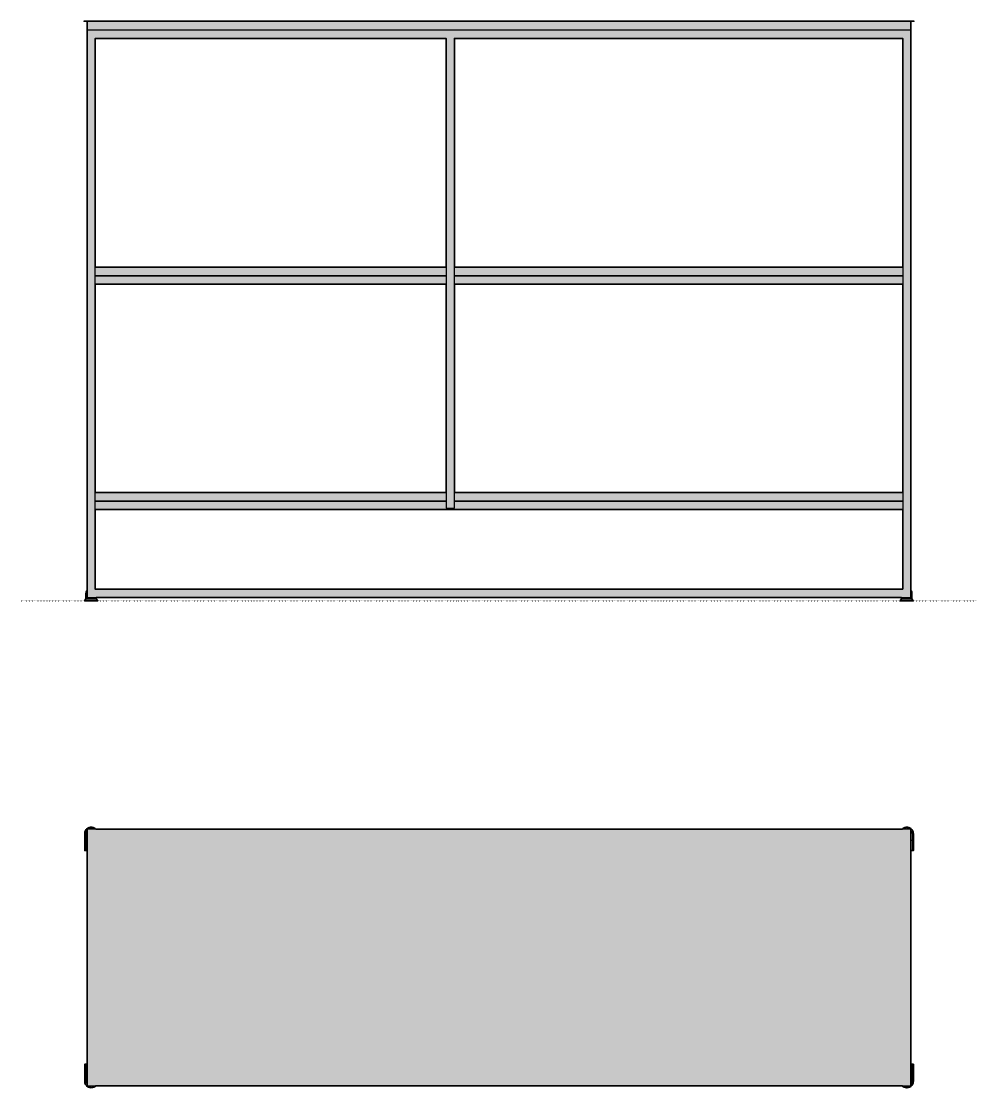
# Model space of a CAD drawing. Header units: millimetres. Extents: x 0 to 2174, y -709 to 844.
# Drawn here: x 0 to 1391, y -709 to 844 of the extents above; entities that cross this region are included whole.
import ezdxf

# ---------------------------------------------------------------- set-up
doc = ezdxf.new("R2010")
doc.units = ezdxf.units.MM
doc.linetypes.add('Dots', pattern=[1, 0, -1])
doc.layers.add('Blocks', color=7, linetype='Continuous')
doc.layers.add('Blocks$Fill', color=7, linetype='Continuous', true_color=0xffffff)
for name, color, linetype, lineweight, true_color in [('Blocks$Inner', 7, 'Continuous', 25, 0x007f00), ('Blocks$Outline', 7, 'Continuous', 35, 0xff3f3f), ('Groud', 7, 'Dots', 25, 0x243775)]:
    doc.layers.add(name, color=color, linetype=linetype, lineweight=lineweight, true_color=true_color)

# ---------------------------------------------------------------- blocks, each defined once
blk = doc.blocks.new('Planner MC500 Top')
at = {"layer": 'Blocks$Fill'}
blk.add_hatch(color=256, dxfattribs=at).paths.add_polyline_path([(1293.1, -160.2), (1293.1, -160.3), (1293.1, -160.3), (1293.2, -160.3), (1293.2, -160.4), (1293.2, -160.4), (1293.3, -160.5), (1293.4, -160.6), (1293.5, -160.7), (1293.6, -160.7), (1293.7, -160.8), (1293.8, -160.9), (1293.9, -161), (1294, -161), (1294.1, -161.1), (1294.2, -161.2), (1294.4, -161.3), (1294.6, -161.4), (1294.8, -161.6), (1295.1, -161.7), (1295.3, -161.8), (1295.5, -161.9), (1295.7, -162), (1296, -162.1), (1296.2, -162.2), (1296.4, -162.3), (1296.6, -162.4), (1296.9, -162.5), (1297.1, -162.5), (1297.4, -162.6), (1297.6, -162.6), (1297.9, -162.7), (1298.1, -162.7), (1298.3, -162.8), (1298.6, -162.8), (1298.8, -162.8), (1299.1, -162.8), (1299.3, -162.8), (1299.6, -162.8), (1299.8, -162.8), (1300.1, -162.8), (1300.3, -162.8), (1300.6, -162.8), (1300.8, -162.8), (1301.1, -162.7), (1301.3, -162.7), (1301.6, -162.6), (1301.8, -162.6), (1302, -162.5), (1302.3, -162.5), (1302.5, -162.4), (1302.8, -162.3), (1303, -162.2), (1303.2, -162.1), (1303.5, -162), (1303.7, -161.9), (1303.9, -161.8), (1304.1, -161.7), (1304.3, -161.6), (1304.6, -161.4), (1304.8, -161.3), (1305, -161.2), (1305.2, -161), (1305.4, -160.9), (1305.6, -160.7), (1305.8, -160.6), (1306, -160.4), (1306.1, -160.2), (1306.3, -160.1), (1306.5, -159.9), (1306.7, -159.7), (1306.8, -159.5), (1307, -159.3), (1307.1, -159.1), (1307.3, -158.9), (1307.4, -158.7), (1307.6, -158.5), (1307.7, -158.3), (1307.8, -158.1), (1307.9, -157.9), (1308.1, -157.7), (1308.2, -157.4), (1308.3, -157.2), (1308.4, -157), (1308.5, -156.7), (1308.6, -156.5), (1308.6, -156.3), (1308.7, -156), (1308.8, -155.8), (1308.8, -155.6), (1308.9, -155.3), (1308.9, -155.1), (1309, -154.9), (1309, -154.7), (1309, -154.4), (1309, -154), (1309.1, -153.3), (1309.1, -141.1), (1309.1, -128.8), (1307.1, -128.8), (1305.6, -128.8), (1305.6, 182.4), (1309.1, 182.4), (1309.1, 194.6), (1309.1, 206.9), (1309.1, 207.1), (1309, 207.5), (1309, 208), (1309, 208.2), (1309, 208.4), (1308.9, 208.6), (1308.9, 208.8), (1308.8, 209.1), (1308.8, 209.3), (1308.7, 209.6), (1308.6, 209.8), (1308.6, 210), (1308.5, 210.3), (1308.4, 210.5), (1308.3, 210.7), (1308.2, 211), (1308.1, 211.2), (1307.9, 211.4), (1307.8, 211.6), (1307.7, 211.8), (1307.6, 212), (1307.4, 212.3), (1307.3, 212.5), (1307.1, 212.7), (1307, 212.8), (1306.8, 213), (1306.7, 213.2), (1306.5, 213.4), (1306.3, 213.6), (1306.1, 213.8), (1306, 213.9), (1305.8, 214.1), (1305.6, 214.3), (1305.4, 214.4), (1305.2, 214.6), (1305, 214.7), (1304.8, 214.8), (1304.6, 215), (1304.3, 215.1), (1304.1, 215.2), (1303.9, 215.3), (1303.7, 215.4), (1303.5, 215.6), (1303.2, 215.7), (1303, 215.7), (1302.8, 215.8), (1302.5, 215.9), (1302.3, 216), (1302, 216.1), (1301.8, 216.1), (1301.6, 216.2), (1301.3, 216.2), (1301.1, 216.3), (1300.8, 216.3), (1300.6, 216.3), (1300.3, 216.3), (1300.1, 216.4), (1299.8, 216.4), (1299.6, 216.4), (1299.3, 216.4), (1299.1, 216.4), (1298.8, 216.3), (1298.6, 216.3), (1298.3, 216.3), (1298.1, 216.3), (1297.9, 216.2), (1297.6, 216.2), (1297.4, 216.1), (1297.1, 216.1), (1296.9, 216), (1296.6, 215.9), (1296.4, 215.8), (1296.2, 215.7), (1296, 215.6), (1295.7, 215.5), (1295.5, 215.4), (1295.3, 215.3), (1295.1, 215.2), (1294.8, 215.1), (1294.6, 215), (1294.4, 214.8), (1294.2, 214.7), (1294.1, 214.6), (1294, 214.6), (1293.9, 214.5), (1293.8, 214.4), (1293.7, 214.4), (1293.6, 214.3), (1293.5, 214.2), (1293.4, 214.1), (1293.3, 214), (1293.2, 213.9), (1293.2, 213.9), (1293.2, 213.9), (1293.1, 213.8), (1293.1, 213.8), (1293.1, 213.8), (118.1, 213.8), (118.1, 213.8), (118.1, 213.8), (118, 213.9), (118, 213.9), (118, 213.9), (117.9, 214), (117.8, 214.1), (117.7, 214.2), (117.6, 214.3), (117.5, 214.4), (117.4, 214.4), (117.3, 214.5), (117.2, 214.6), (117.1, 214.6), (117, 214.7), (116.8, 214.8), (116.6, 215), (116.3, 215.1), (116.1, 215.2), (115.9, 215.3), (115.7, 215.4), (115.5, 215.5), (115.2, 215.6), (115, 215.7), (114.8, 215.8), (114.5, 215.9), (114.3, 216), (114.1, 216.1), (113.8, 216.1), (113.6, 216.2), (113.3, 216.2), (113.1, 216.3), (112.8, 216.3), (112.6, 216.3), (112.3, 216.3), (112.1, 216.4), (111.8, 216.4), (111.6, 216.4), (111.3, 216.4), (111.1, 216.4), (110.8, 216.3), (110.6, 216.3), (110.3, 216.3), (110.1, 216.3), (109.9, 216.2), (109.6, 216.2), (109.4, 216.1), (109.1, 216.1), (108.9, 216), (108.6, 215.9), (108.4, 215.8), (108.2, 215.7), (107.9, 215.7), (107.7, 215.6), (107.5, 215.4), (107.3, 215.3), (107, 215.2), (106.8, 215.1), (106.6, 215), (106.4, 214.8), (106.2, 214.7), (106, 214.6), (105.8, 214.4), (105.6, 214.3), (105.4, 214.1), (105.2, 213.9), (105, 213.8), (104.9, 213.6), (104.7, 213.4), (104.5, 213.2), (104.4, 213), (104.2, 212.8), (104, 212.7), (103.9, 212.5), (103.7, 212.3), (103.6, 212), (103.5, 211.8), (103.4, 211.6), (103.2, 211.4), (103.1, 211.2), (103, 211), (102.9, 210.7), (102.8, 210.5), (102.7, 210.3), (102.6, 210), (102.5, 209.8), (102.5, 209.6), (102.4, 209.3), (102.3, 209.1), (102.3, 208.8), (102.2, 208.6), (102.2, 208.4), (102.2, 208.2), (102.2, 208), (102.1, 207.5), (102.1, 206.9), (102.1, 194.6), (102.1, 182.4), (104.1, 182.4), (105.6, 182.4), (105.6, -128.8), (102.1, -128.8), (102.1, -141.1), (102.1, -153.3), (102.1, -153.5), (102.1, -154), (102.2, -154.4), (102.2, -154.7), (102.2, -154.9), (102.2, -155.1), (102.3, -155.3), (102.3, -155.6), (102.4, -155.8), (102.5, -156), (102.5, -156.3), (102.6, -156.5), (102.7, -156.7), (102.8, -157), (102.9, -157.2), (103, -157.4), (103.1, -157.7), (103.2, -157.9), (103.4, -158.1), (103.5, -158.3), (103.6, -158.5), (103.7, -158.7), (103.9, -158.9), (104, -159.1), (104.2, -159.3), (104.4, -159.5), (104.5, -159.7), (104.7, -159.9), (104.9, -160.1), (105, -160.2), (105.2, -160.4), (105.4, -160.6), (105.6, -160.7), (105.8, -160.9), (106, -161), (106.2, -161.2), (106.4, -161.3), (106.6, -161.4), (106.8, -161.6), (107, -161.7), (107.3, -161.8), (107.5, -161.9), (107.7, -162), (107.9, -162.1), (108.2, -162.2), (108.4, -162.3), (108.6, -162.4), (108.9, -162.5), (109.1, -162.5), (109.4, -162.6), (109.6, -162.6), (109.9, -162.7), (110.1, -162.7), (110.3, -162.8), (110.6, -162.8), (110.8, -162.8), (111.1, -162.8), (111.3, -162.8), (111.6, -162.8), (111.8, -162.8), (112.1, -162.8), (112.3, -162.8), (112.6, -162.8), (112.8, -162.8), (113.1, -162.7), (113.3, -162.7), (113.6, -162.6), (113.8, -162.6), (114.1, -162.5), (114.3, -162.5), (114.5, -162.4), (114.8, -162.3), (115, -162.2), (115.2, -162.1), (115.5, -162), (115.7, -161.9), (115.9, -161.8), (116.1, -161.7), (116.3, -161.6), (116.6, -161.4), (116.8, -161.3), (117, -161.2), (117.1, -161.1), (117.2, -161), (117.3, -161), (117.4, -160.9), (117.5, -160.8), (117.6, -160.7), (117.7, -160.7), (117.8, -160.6), (117.9, -160.5), (118, -160.4), (118, -160.4), (118, -160.3), (118.1, -160.3), (118.1, -160.3), (118.1, -160.2)], flags=0)
at = {"layer": 'Blocks$Inner'}
for p, q in [((105.6, 212.8), (105.6, -159.2)), ((1304.6, 213.8), (106.6, 213.8)), ((1305.6, -159.2), (1305.6, 212.8)), ((106.6, -160.2), (1304.6, -160.2))]:
    blk.add_line(p, q, dxfattribs=at)
for points in [[(104.1, 206.9), (104.1, 197.4), (104.1, 182.4)], [(1307.1, 206.9), (1307.1, 197.4), (1307.1, 182.4)], [(105.6, 197.4), (104.7, 197.4), (104.3, 197.4), (104.1, 197.4)], [(1305.6, 197.4), (1306.4, 197.4), (1306.9, 197.4), (1307.1, 197.4)], [(104.1, -153.3), (104.1, -143.8), (104.1, -128.8)], [(1307.1, -153.3), (1307.1, -143.8), (1307.1, -128.8)], [(105.6, -143.8), (104.7, -143.8), (104.3, -143.8), (104.1, -143.8)], [(1305.6, -143.8), (1306.4, -143.8), (1306.9, -143.8), (1307.1, -143.8)]]:
    blk.add_lwpolyline(points, dxfattribs=at)
for centre, start, end in [((106.6, 212.8), 90, 180), ((1304.6, 212.8), 360, 90), ((106.6, -159.2), 180, 270), ((1304.6, -159.2), 270, 360)]:
    blk.add_arc(centre, 1, start, end, dxfattribs=at)
for points, knots in [([(118.1, 213.8), (118, 213.8), (117.6, 214.4), (116.4, 215.1), (114.6, 216), (112.6, 216.4), (110.6, 216.4), (108.6, 216), (106.8, 215.2), (105.2, 214), (103.8, 212.5), (102.8, 210.8), (102.2, 208.9), (102.1, 207.6), (102.1, 206.9), (102.1, 206.9)], [0, 0, 0, 0, 0.210208, 2.198553, 4.186896, 6.175239, 8.163585, 10.151928, 12.140271, 14.128616, 16.116959, 18.105303, 20.093646, 21.871782, 22.081126, 22.081126, 22.081126, 22.081126]), ([(105.6, 211.4), (105.5, 211.2), (105.4, 211.1), (104.9, 210.4), (104.7, 209.8), (104.3, 208.8), (104.2, 208.3), (104.1, 207.7), (104.1, 207.6), (104.1, 207.3), (104.1, 207.3), (104.1, 206.9), (104.1, 206.9), (104.1, 206.9)], [15.974292, 15.974292, 15.974292, 15.974292, 16.651804, 16.651804, 19.077506, 19.077506, 20.947714, 20.947714, 21.429769, 21.429769, 21.790854, 21.790854, 22.08084, 22.08084, 22.08084, 22.08084]), ([(114.5, 213.8), (114.1, 214), (113.7, 214.1), (112.7, 214.3), (112.2, 214.3), (111, 214.4), (110.4, 214.3), (109.4, 214.1), (109, 213.9), (108.7, 213.8)], [3.353439, 3.353439, 3.353439, 3.353439, 5.110914, 5.110914, 7.052597, 7.052597, 9.450455, 9.450455, 10.984707, 10.984707, 10.984707, 10.984707]), ([(1293.1, 213.8), (1293.1, 213.8), (1293.6, 214.4), (1294.8, 215.1), (1296.6, 216), (1298.6, 216.4), (1300.6, 216.4), (1302.5, 216), (1304.4, 215.2), (1306, 214), (1307.3, 212.5), (1308.3, 210.8), (1309, 208.9), (1309, 207.6), (1309.1, 206.9), (1309.1, 206.9)], [0, 0, 0, 0, 0.210208, 2.198553, 4.186896, 6.175239, 8.163585, 10.151928, 12.140271, 14.128616, 16.116959, 18.105303, 20.093646, 21.871782, 22.081126, 22.081126, 22.081126, 22.081126]), ([(1296.7, 213.8), (1297.1, 214), (1297.5, 214.1), (1298.5, 214.3), (1299, 214.3), (1300.1, 214.4), (1300.8, 214.3), (1301.8, 214.1), (1302.1, 213.9), (1302.5, 213.8)], [3.353439, 3.353439, 3.353439, 3.353439, 5.110914, 5.110914, 7.052597, 7.052597, 9.450455, 9.450455, 10.984707, 10.984707, 10.984707, 10.984707]), ([(1305.6, 211.4), (1305.7, 211.2), (1305.8, 211.1), (1306.2, 210.4), (1306.5, 209.8), (1306.8, 208.8), (1307, 208.3), (1307, 207.7), (1307, 207.6), (1307.1, 207.3), (1307.1, 207.3), (1307.1, 206.9), (1307.1, 206.9), (1307.1, 206.9)], [15.974292, 15.974292, 15.974292, 15.974292, 16.651804, 16.651804, 19.077506, 19.077506, 20.947714, 20.947714, 21.429769, 21.429769, 21.790854, 21.790854, 22.08084, 22.08084, 22.08084, 22.08084]), ([(118.1, -160.2), (118, -160.3), (117.6, -160.8), (116.4, -161.6), (114.6, -162.4), (112.6, -162.9), (110.6, -162.9), (108.6, -162.4), (106.8, -161.6), (105.2, -160.5), (103.8, -159), (102.8, -157.2), (102.2, -155.4), (102.1, -154.1), (102.1, -153.4), (102.1, -153.3)], [0, 0, 0, 0, 0.210208, 2.198553, 4.186896, 6.175239, 8.163585, 10.151928, 12.140271, 14.128616, 16.116959, 18.105303, 20.093646, 21.871782, 22.081126, 22.081126, 22.081126, 22.081126]), ([(105.6, -157.8), (105.5, -157.7), (105.4, -157.5), (104.9, -156.9), (104.7, -156.3), (104.3, -155.2), (104.2, -154.8), (104.1, -154.2), (104.1, -154), (104.1, -153.7), (104.1, -153.7), (104.1, -153.3), (104.1, -153.3), (104.1, -153.3)], [15.974292, 15.974292, 15.974292, 15.974292, 16.651804, 16.651804, 19.077506, 19.077506, 20.947714, 20.947714, 21.429769, 21.429769, 21.790854, 21.790854, 22.08084, 22.08084, 22.08084, 22.08084]), ([(1293.1, -160.2), (1293.1, -160.3), (1293.6, -160.8), (1294.8, -161.6), (1296.6, -162.4), (1298.6, -162.9), (1300.6, -162.9), (1302.5, -162.4), (1304.4, -161.6), (1306, -160.5), (1307.3, -159), (1308.3, -157.2), (1309, -155.4), (1309, -154.1), (1309.1, -153.4), (1309.1, -153.3)], [0, 0, 0, 0, 0.210208, 2.198553, 4.186896, 6.175239, 8.163585, 10.151928, 12.140271, 14.128616, 16.116959, 18.105303, 20.093646, 21.871782, 22.081126, 22.081126, 22.081126, 22.081126]), ([(1305.6, -157.8), (1305.7, -157.7), (1305.8, -157.5), (1306.2, -156.9), (1306.5, -156.3), (1306.9, -155.2), (1307, -154.8), (1307, -154.2), (1307, -154), (1307.1, -153.7), (1307.1, -153.7), (1307.1, -153.3), (1307.1, -153.3), (1307.1, -153.3)], [15.974292, 15.974292, 15.974292, 15.974292, 16.651804, 16.651804, 19.077506, 19.077506, 20.947714, 20.947714, 21.429769, 21.429769, 21.790854, 21.790854, 22.08084, 22.08084, 22.08084, 22.08084]), ([(114.5, -160.2), (114.1, -160.4), (113.7, -160.6), (112.7, -160.8), (112.2, -160.8), (111, -160.8), (110.4, -160.8), (109.4, -160.5), (109, -160.4), (108.7, -160.2)], [3.353439, 3.353439, 3.353439, 3.353439, 5.110914, 5.110914, 7.052597, 7.052597, 9.450455, 9.450455, 10.984707, 10.984707, 10.984707, 10.984707]), ([(1296.7, -160.2), (1297.1, -160.4), (1297.5, -160.6), (1298.5, -160.8), (1299, -160.8), (1300.1, -160.8), (1300.8, -160.8), (1301.8, -160.5), (1302.1, -160.4), (1302.5, -160.2)], [3.353439, 3.353439, 3.353439, 3.353439, 5.110914, 5.110914, 7.052597, 7.052597, 9.450455, 9.450455, 10.984707, 10.984707, 10.984707, 10.984707])]:
    blk.add_open_spline(points, degree=3, knots=knots, dxfattribs=at)
for points in [[(102.1, 206.9), (102.1, 194.6)], [(1309.1, 206.9), (1309.1, 194.6)], [(102.1, 194.6), (102.1, 182.4)], [(1309.1, 194.6), (1309.1, 182.4)], [(102.1, 182.4), (105.6, 182.4)], [(1309.1, 182.4), (1305.6, 182.4)], [(102.1, -141.1), (102.1, -128.8)], [(102.1, -128.8), (105.6, -128.8)], [(1309.1, -128.8), (1305.6, -128.8)], [(1309.1, -141.1), (1309.1, -128.8)], [(102.1, -153.3), (102.1, -141.1)], [(1309.1, -153.3), (1309.1, -141.1)]]:
    blk.add_open_spline(points, degree=1, dxfattribs=at)
at = {"layer": 'Blocks$Outline'}
for points, knots in [([(118.1, 213.8), (118, 213.8), (117.6, 214.4), (116.4, 215.1), (114.6, 216), (112.6, 216.4), (110.6, 216.4), (108.6, 216), (106.8, 215.2), (105.2, 214), (103.8, 212.5), (102.8, 210.8), (102.2, 208.9), (102.1, 207.6), (102.1, 206.9), (102.1, 206.9), (102.1, 202.8), (102.1, 198.7), (102.1, 194.6), (102.1, 190.5), (102.1, 186.4), (102.1, 182.4), (102.8, 182.4), (103.9, 182.4), (105.1, 182.4), (105.6, 182.4)], [0, 0, 0, 0, 0.210208, 2.198553, 4.186896, 6.175239, 8.163585, 10.151928, 12.140271, 14.128616, 16.116959, 18.105303, 20.093646, 21.871782, 22.081126, 22.081126, 22.081126, 34.331126, 34.331126, 34.331126, 46.581126, 46.581126, 46.581126, 48.581126, 50.081089, 50.081089, 50.081089, 50.081089]), ([(1305.6, 182.4), (1306.1, 182.4), (1307.3, 182.4), (1308.4, 182.4), (1309.1, 182.4), (1309.1, 186.4), (1309.1, 190.5), (1309.1, 194.6), (1309.1, 198.7), (1309.1, 202.8), (1309.1, 206.9), (1309.1, 206.9), (1309, 207.6), (1309, 208.9), (1308.3, 210.8), (1307.3, 212.5), (1306, 214), (1304.4, 215.2), (1302.5, 216), (1300.6, 216.4), (1298.6, 216.4), (1296.6, 216), (1294.8, 215.1), (1293.6, 214.4), (1293.1, 213.8), (1293.1, 213.8)], [-50.081089, -50.081089, -50.081089, -50.081089, -48.581126, -46.581126, -46.581126, -46.581126, -34.331126, -34.331126, -34.331126, -22.081126, -22.081126, -22.081126, -21.871782, -20.093646, -18.105303, -16.116959, -14.128616, -12.140271, -10.151928, -8.163585, -6.175239, -4.186896, -2.198553, -0.210208, 0, 0, 0, 0]), ([(105.6, -128.8), (105.1, -128.8), (103.9, -128.8), (102.8, -128.8), (102.1, -128.8), (102.1, -132.9), (102.1, -137), (102.1, -141.1), (102.1, -145.2), (102.1, -149.2), (102.1, -153.3), (102.1, -153.4), (102.1, -154.1), (102.2, -155.4), (102.8, -157.2), (103.8, -159), (105.2, -160.5), (106.8, -161.6), (108.6, -162.4), (110.6, -162.9), (112.6, -162.9), (114.6, -162.4), (116.4, -161.6), (117.6, -160.8), (118, -160.3), (118.1, -160.2)], [-50.081089, -50.081089, -50.081089, -50.081089, -48.581126, -46.581126, -46.581126, -46.581126, -34.331126, -34.331126, -34.331126, -22.081126, -22.081126, -22.081126, -21.871782, -20.093646, -18.105303, -16.116959, -14.128616, -12.140271, -10.151928, -8.163585, -6.175239, -4.186896, -2.198553, -0.210208, 0, 0, 0, 0]), ([(1293.1, -160.2), (1293.1, -160.3), (1293.6, -160.8), (1294.8, -161.6), (1296.6, -162.4), (1298.6, -162.9), (1300.6, -162.9), (1302.5, -162.4), (1304.4, -161.6), (1306, -160.5), (1307.3, -159), (1308.3, -157.2), (1309, -155.4), (1309, -154.1), (1309.1, -153.4), (1309.1, -153.3), (1309.1, -149.2), (1309.1, -145.2), (1309.1, -141.1), (1309.1, -137), (1309.1, -132.9), (1309.1, -128.8), (1308.4, -128.8), (1307.3, -128.8), (1306.1, -128.8), (1305.6, -128.8)], [0, 0, 0, 0, 0.210208, 2.198553, 4.186896, 6.175239, 8.163585, 10.151928, 12.140271, 14.128616, 16.116959, 18.105303, 20.093646, 21.871782, 22.081126, 22.081126, 22.081126, 34.331126, 34.331126, 34.331126, 46.581126, 46.581126, 46.581126, 48.581126, 50.081089, 50.081089, 50.081089, 50.081089])]:
    blk.add_open_spline(points, degree=3, knots=knots, dxfattribs=at)
for points in [[(1293.1, 213.8), (705.6, 213.8), (118.1, 213.8)], [(105.6, 182.4), (105.6, 26.8), (105.6, -128.8)], [(1305.6, -128.8), (1305.6, 26.8), (1305.6, 182.4)], [(118.1, -160.2), (705.6, -160.2), (1293.1, -160.2)]]:
    blk.add_open_spline(points, degree=2, dxfattribs=at)
blk = doc.blocks.new('Planner MC500 Front')
at = {"layer": 'Blocks$Fill'}
h = blk.add_hatch(color=256, dxfattribs=at)
h.paths.add_polyline_path([(96.7, 831), (96.7, 831), (96.7, 831), (96.6, 831), (96.6, 831), (96.6, 831), (96.6, 831), (96.5, 831), (96.5, 831), (96.5, 831), (96.5, 831), (96.5, 831), (96.4, 831), (96.4, 831.1), (96.4, 831.1), (96.4, 831.1), (96.3, 831.1), (96.3, 831.1), (96.3, 831.1), (96.3, 831.1), (96.3, 831.1), (96.2, 831.1), (96.2, 831.2), (96.2, 831.2), (96.2, 831.2), (96.2, 831.2), (96.1, 831.2), (96.1, 831.2), (96.1, 831.2), (96.1, 831.3), (96.1, 831.3), (96, 831.3), (96, 831.3), (96, 831.3), (96, 831.3), (96, 831.4), (96, 831.4), (95.9, 831.4), (95.9, 831.4), (95.9, 831.4), (95.9, 831.5), (95.9, 831.5), (95.9, 831.5), (95.9, 831.5), (95.8, 831.6), (95.8, 831.6), (95.8, 831.6), (95.8, 831.6), (95.8, 831.6), (95.8, 831.7), (95.8, 831.7), (95.8, 831.7), (95.8, 831.7), (95.8, 831.8), (95.8, 831.8), (95.8, 831.8), (95.8, 831.8), (95.8, 831.8), (95.8, 831.9), (95.8, 831.9), (95.7, 831.9), (95.7, 831.9), (95.7, 832), (95.7, 832), (95.7, 832), (95.7, 843), (95.7, 843), (95.7, 843), (95.7, 843.1), (95.7, 843.1), (95.8, 843.1), (95.8, 843.1), (95.8, 843.2), (95.8, 843.2), (95.8, 843.2), (95.8, 843.2), (95.8, 843.3), (95.8, 843.3), (95.8, 843.3), (95.8, 843.3), (95.8, 843.3), (95.8, 843.4), (95.8, 843.4), (95.8, 843.4), (95.8, 843.4), (95.9, 843.5), (95.9, 843.5), (95.9, 843.5), (95.9, 843.5), (95.9, 843.5), (95.9, 843.6), (95.9, 843.6), (96, 843.6), (96, 843.6), (96, 843.7), (96, 843.7), (96, 843.7), (96, 843.7), (96.1, 843.7), (96.1, 843.7), (96.1, 843.8), (96.1, 843.8), (96.1, 843.8), (96.2, 843.8), (96.2, 843.8), (96.2, 843.8), (96.2, 843.9), (96.2, 843.9), (96.3, 843.9), (96.3, 843.9), (96.3, 843.9), (96.3, 843.9), (96.4, 843.9), (96.4, 843.9), (96.4, 843.9), (96.4, 843.9), (96.4, 844), (96.5, 844), (96.5, 844), (96.5, 844), (96.5, 844), (96.6, 844), (96.6, 844), (96.6, 844), (96.6, 844), (96.7, 844), (96.7, 844), (96.7, 844), (96.7, 844), (96.7, 844), (1294.7, 844), (1294.8, 844), (1294.8, 844), (1294.8, 844), (1294.8, 844), (1294.9, 844), (1294.9, 844), (1294.9, 844), (1294.9, 844), (1295, 844), (1295, 844), (1295, 844), (1295, 844), (1295, 844), (1295.1, 843.9), (1295.1, 843.9), (1295.1, 843.9), (1295.1, 843.9), (1295.2, 843.9), (1295.2, 843.9), (1295.2, 843.9), (1295.2, 843.9), (1295.2, 843.9), (1295.3, 843.9), (1295.3, 843.8), (1295.3, 843.8), (1295.3, 843.8), (1295.4, 843.8), (1295.4, 843.8), (1295.4, 843.8), (1295.4, 843.7), (1295.4, 843.7), (1295.5, 843.7), (1295.5, 843.7), (1295.5, 843.7), (1295.5, 843.7), (1295.5, 843.6), (1295.5, 843.6), (1295.6, 843.6), (1295.6, 843.6), (1295.6, 843.5), (1295.6, 843.5), (1295.6, 843.5), (1295.6, 843.5), (1295.6, 843.5), (1295.6, 843.4), (1295.7, 843.4), (1295.7, 843.4), (1295.7, 843.4), (1295.7, 843.3), (1295.7, 843.3), (1295.7, 843.3), (1295.7, 843.3), (1295.7, 843.3), (1295.7, 843.2), (1295.7, 843.2), (1295.7, 843.2), (1295.7, 843.2), (1295.7, 843.1), (1295.7, 843.1), (1295.7, 843.1), (1295.7, 843.1), (1295.7, 843), (1295.7, 843), (1295.7, 843), (1295.7, 832), (1295.7, 832), (1295.7, 832), (1295.7, 831.9), (1295.7, 831.9), (1295.7, 831.9), (1295.7, 831.9), (1295.7, 831.8), (1295.7, 831.8), (1295.7, 831.8), (1295.7, 831.8), (1295.7, 831.8), (1295.7, 831.7), (1295.7, 831.7), (1295.7, 831.7), (1295.7, 831.7), (1295.7, 831.6), (1295.7, 831.6), (1295.7, 831.6), (1295.7, 831.6), (1295.6, 831.6), (1295.6, 831.5), (1295.6, 831.5), (1295.6, 831.5), (1295.6, 831.5), (1295.6, 831.4), (1295.6, 831.4), (1295.6, 831.4), (1295.5, 831.4), (1295.5, 831.4), (1295.5, 831.3), (1295.5, 831.3), (1295.5, 831.3), (1295.5, 831.3), (1295.4, 831.3), (1295.4, 831.3), (1295.4, 831.2), (1295.4, 831.2), (1295.4, 831.2), (1295.3, 831.2), (1295.3, 831.2), (1295.3, 831.2), (1295.3, 831.2), (1295.3, 831.1), (1295.2, 831.1), (1295.2, 831.1), (1295.2, 831.1), (1295.2, 831.1), (1295.1, 831.1), (1295.1, 831.1), (1295.1, 831.1), (1295.1, 831.1), (1295.1, 831), (1295, 831), (1295, 831), (1295, 831), (1295, 831), (1294.9, 831), (1294.9, 831), (1294.9, 831), (1294.9, 831), (1294.9, 831), (1294.8, 831), (1294.8, 831), (1294.8, 831), (1295.7, 831), (1295.7, 15.5), (1296, 15.1), (1296.2, 14.7), (1296.3, 14.6), (1296.4, 14.4), (1296.5, 14.2), (1296.6, 14.1), (1296.7, 13.9), (1296.8, 13.7), (1296.8, 13.5), (1296.9, 13.3), (1296.9, 13.1), (1297, 12.9), (1297, 12.8), (1297.1, 12.6), (1297.1, 12.4), (1297.1, 12.2), (1297.2, 12), (1297.2, 11.8), (1297.2, 11), (1297.2, 5), (1297.2, 3), (1299.2, 0), (1280.2, 0), (1282.2, 3), (1282.2, 5), (109.2, 5), (109.2, 3), (111.2, 0), (92.2, 0), (94.2, 3), (94.2, 5), (94.2, 11), (94.3, 11.8), (94.3, 12), (94.3, 12.2), (94.4, 12.4), (94.4, 12.6), (94.4, 12.8), (94.5, 12.9), (94.5, 13.1), (94.6, 13.3), (94.7, 13.5), (94.7, 13.7), (94.8, 13.9), (94.9, 14.1), (95, 14.2), (95.1, 14.4), (95.2, 14.6), (95.3, 14.7), (95.5, 15.1), (95.7, 15.5), (95.7, 831)], flags=0)
h.paths.add_polyline_path([(618.7, 486), (618.7, 819), (107.7, 819), (107.7, 486)], flags=0)
h.paths.add_polyline_path([(630.7, 486), (1283.7, 486), (1283.7, 819), (630.7, 819)], flags=0)
h.paths.add_polyline_path([(630.7, 158), (1283.7, 158), (1283.7, 461.2), (630.7, 461.2)], flags=0)
h.paths.add_polyline_path([(107.7, 158), (618.7, 158), (618.7, 461.2), (107.7, 461.2)], flags=0)
h.paths.add_polyline_path([(107.7, 133.2), (107.7, 17), (1283.7, 17), (1283.7, 133.2)], flags=0)
at = {"layer": 'Blocks$Inner'}
for p, q in [((95.7, 843), (95.7, 832)), ((1294.7, 844), (96.7, 844)), ((1295.7, 832), (1295.7, 843)), ((618.7, 486), (107.7, 486)), ((1283.7, 486), (630.7, 486)), ((107.7, 461.2), (618.7, 461.2)), ((630.7, 461.2), (1283.7, 461.2)), ((618.7, 158), (107.7, 158)), ((1283.7, 158), (630.7, 158)), ((107.7, 133.2), (1283.7, 133.2)), ((94.2, 3), (109.2, 3)), ((1282.2, 3), (1297.2, 3))]:
    blk.add_line(p, q, dxfattribs=at)
for points in [[(1295.7, 5), (1295.7, 831), (95.7, 831), (95.7, 5)], [(107.7, 473.2), (618.7, 473.2), (107.7, 473.2)], [(630.7, 473.2), (1283.7, 473.2), (630.7, 473.2)], [(107.7, 145.2), (618.7, 145.2), (107.7, 145.2)], [(1283.9, 145.2), (630.7, 145.2), (1283.9, 145.2)], [(109.2, 5), (109.2, 3), (111.2, 0), (92.2, 0), (94.2, 3), (94.2, 5)], [(94.2, 11), (94.2, 5), (1297.2, 5), (1297.2, 11)], [(1282.2, 5), (1282.2, 3), (1280.2, 0), (1299.2, 0), (1297.2, 3), (1297.2, 5)]]:
    blk.add_lwpolyline(points, dxfattribs=at)
blk.add_lwpolyline([(1283.7, 17), (107.7, 17), (107.7, 819), (618.7, 819), (618.7, 135.2), (630.7, 135.2), (630.7, 819), (1283.7, 819)], close=True, dxfattribs=at)
for centre, start, end in [((96.7, 843), 90, 180), ((1294.7, 843), 360, 90), ((96.7, 832), 180, 270), ((1294.7, 832), 270, 0)]:
    blk.add_arc(centre, 1, start, end, dxfattribs=at)
for points, knots in [([(95.7, 15.5), (95.7, 15.5), (95.4, 15), (94.8, 14.1), (94.3, 12.6), (94.3, 11.5), (94.2, 11)], [-4.825033, -4.825033, -4.825033, -4.825033, -4.703782, -3.135851, -1.567927, 0, 0, 0, 0]), ([(1297.2, 11), (1297.2, 11.5), (1297.1, 12.6), (1296.7, 14.1), (1296.1, 15), (1295.8, 15.5), (1295.7, 15.5)], [1215.000029, 1215.000029, 1215.000029, 1215.000029, 1216.567956, 1218.13588, 1219.703811, 1219.825061, 1219.825061, 1219.825061, 1219.825061])]:
    blk.add_open_spline(points, degree=3, knots=knots, dxfattribs=at)
at = {"layer": 'Blocks$Outline'}
for points in [[(95.7, 15.5), (95.7, 831), (96.7, 831)], [(1294.8, 831), (1295.7, 831), (1295.7, 15.5)], [(618.7, 486), (618.7, 819), (107.7, 819), (107.7, 486)], [(1283.7, 486), (1283.7, 819), (630.7, 819), (630.7, 486)], [(107.7, 486), (618.7, 486)], [(630.7, 486), (1283.7, 486)], [(618.7, 461.2), (107.7, 461.2)], [(107.7, 461.2), (107.7, 158)], [(618.7, 158), (618.7, 461.2)], [(1283.7, 461.2), (630.7, 461.2)], [(630.7, 461.2), (630.7, 158)], [(1283.7, 158), (1283.7, 461.2)], [(107.7, 158), (618.7, 158)], [(630.7, 158), (1283.7, 158)], [(107.7, 133.2), (107.7, 17), (1283.7, 17)], [(1283.7, 133.2), (107.7, 133.2)], [(1283.7, 17), (1283.7, 133.2)], [(109.2, 5), (109.2, 3), (111.2, 0), (92.2, 0), (94.2, 3), (94.2, 5)], [(1297.2, 5), (1297.2, 3), (1299.2, 0), (1280.2, 0), (1282.2, 3), (1282.2, 5)]]:
    blk.add_lwpolyline(points, dxfattribs=at)
blk.add_rational_spline([(96.7, 831), (95.7, 831), (95.7, 832), (95.7, 837.5), (95.7, 843), (95.7, 844), (96.7, 844), (695.7, 844), (1294.7, 844), (1295.7, 844), (1295.7, 843), (1295.7, 837.5), (1295.7, 832), (1295.7, 831), (1294.8, 831)], [0.982274679817, 0.716255188255, 1, 1, 1, 0.707106781187, 1, 1, 1, 0.707106781186, 1, 1, 1, 0.716255722351, 0.982273678356], degree=2, knots=[-1226.234122, -1226.234122, -1226.234122, -1224.712389, -1224.712389, -1213.712389, -1213.712389, -1212.141593, -1212.141593, -14.141593, -14.141593, -12.570796, -12.570796, -1.570796, -1.570796, -0.049066, -0.049066, -0.049066], dxfattribs=at)
for points, knots in [([(94.2, 5), (94.2, 7), (94.2, 9), (94.2, 11), (94.3, 11.5), (94.3, 12.6), (94.8, 14.1), (95.4, 15), (95.7, 15.5), (95.7, 15.5)], [-6.000031, -6.000031, -6.000031, -6.000031, 0, 0, 0, 1.567927, 3.135851, 4.703782, 4.825033, 4.825033, 4.825033, 4.825033]), ([(1295.7, 15.5), (1295.8, 15.5), (1296.1, 15), (1296.7, 14.1), (1297.1, 12.6), (1297.2, 11.5), (1297.2, 11), (1297.2, 9), (1297.2, 7), (1297.2, 5)], [-1219.825061, -1219.825061, -1219.825061, -1219.825061, -1219.703811, -1218.13588, -1216.567956, -1215.000029, -1215.000029, -1215.000029, -1208.999998, -1208.999998, -1208.999998, -1208.999998])]:
    blk.add_open_spline(points, degree=3, knots=knots, dxfattribs=at)
blk.add_open_spline([(1282.2, 5), (891.2, 5), (500.2, 5), (109.2, 5)], degree=3, dxfattribs=at)

msp = doc.modelspace()

# ---------------------------------------------------------------- linework, layer by layer
at = {"layer": 'Groud'}
msp.add_lwpolyline([(0, 0), (1391.5, 0)], dxfattribs=at)

# ---------------------------------------------------------------- block references
at = {"layer": 'Blocks'}
for name, p in [('Planner MC500 Front', (0, 0)), ('Planner MC500 Top', (-9.8, -545.9))]:
    msp.add_blockref(name, p, dxfattribs=at)

doc.saveas('drawing.dxf')
